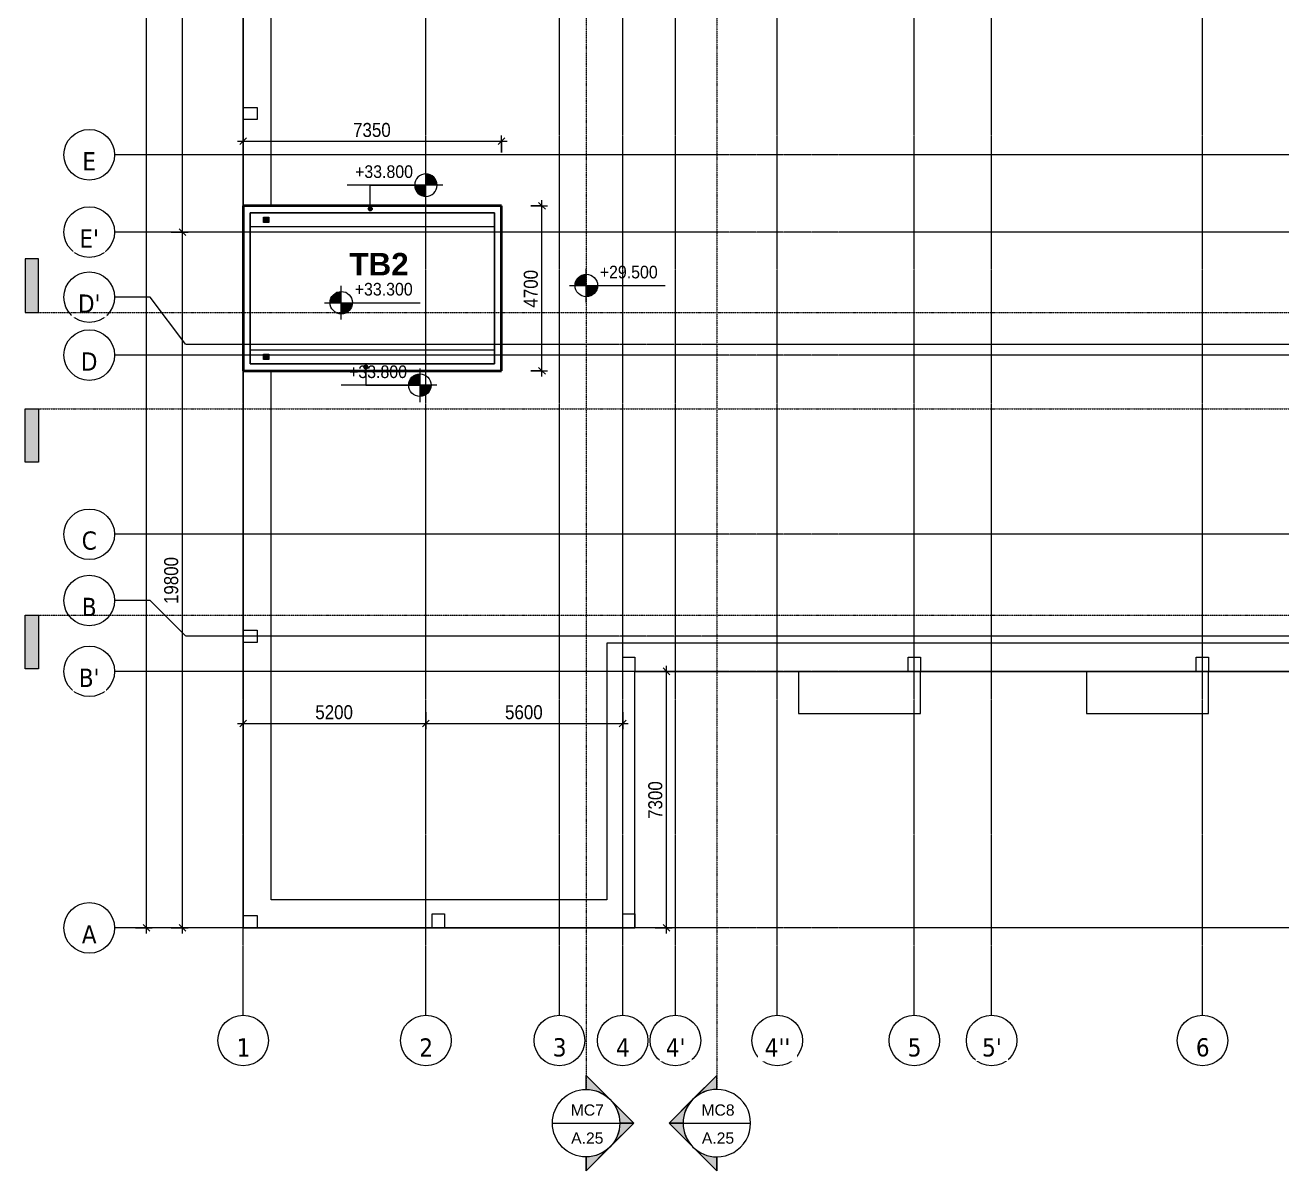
# Model space of a CAD drawing. Header units: millimetres. Extents: x 27447 to 239197, y -15958 to 82878.
# Drawn here: x 27447 to 63212, y 10322 to 42926 of the extents above; entities that cross this region are included whole.
import ezdxf

# ---------------------------------------------------------------- set-up
doc = ezdxf.new("R2010")
doc.units = ezdxf.units.MM
doc.linetypes.add('Dash Dot 3_16_', pattern=[7.9375, 4.7625, -1.5875, 0, -1.5875])
doc.linetypes.add('Grid Line', pattern=[22.225, 12.7, -3.175, 3.175, -3.175])
for name, color, linetype, lineweight in [('0-1', 7, 'Continuous', 5), ('A-ANNO-DIMS', 211, 'Continuous', 9), ('A-ANNO-DIMS-160', 211, 'Continuous', 9), ('A-DETL-MEDM', 33, 'Continuous', 18), ('A-DETL-WIDE', 214, 'Continuous', 35), ('A-FLOR', 192, 'Continuous', 9), ('A-FLOR-1', 7, 'Continuous', 9), ('A-WALL', 113, 'Continuous', 9), ('G-ANNO-DIMS', 111, 'Continuous', 9), ('G-ANNO-SYMB', 111, 'Continuous', 9), ('G-ANNO-SYMB-1', 111, 'Dash Dot 3_16_', 18), ('G-ANNO-TEXT-1', 7, 'Continuous', 9), ('G-IMPT', 8, 'Continuous', 9), ('M-EQPM', 50, 'Continuous', 9), ('S-COLS-1', 7, 'Continuous', 9), ('S-GRID', 1, 'Continuous', 9), ('S-GRID-1', 1, 'Grid Line', 9), ('S-GRID-IDEN', 1, 'Continuous', 9)]:
    doc.layers.add(name, color=color, linetype=linetype, lineweight=lineweight)
doc.styles.add('Arial_2', font='arial_0.ttf', dxfattribs={"width": 0.9, "height": 360})
doc.styles.add('Arial_3', font='arial_0.ttf', dxfattribs={"height": 320})
doc.styles.add('Arial_B', font='arialbd_0.ttf', dxfattribs={"height": 640})
doc.styles.add('Tahoma_B', font='tahomabd_0.ttf', dxfattribs={"height": 520})
doc.styles.add('UTM Avo', font='UTM Avo.ttf', dxfattribs={"width": 0.9, "height": 400})
doc.dimstyles.new('1_Dim_chi_tiet_2_5', dxfattribs={"dimscale": 304.8, "dimtxt": 399.720379, "dimasz": 0.629921, "dimexe": 0.524934, "dimexo": 0.0625, "dimgap": 0.052493, "dimtad": 1, "dimdec": 0, "dimrnd": 5, "dimzin": 0, "dimdsep": 46, "dimtxsty": 'UTM Avo', "dimblk1": 'OBLIQUE', "dimblk2": 'OBLIQUE', "dimsah": 1, "dimcen": 0.09, "dimdle": 0.524934, "dimazin": 0, "dimtfac": 1, "dimtdec": 4, "dimtix": 1, "dimtmove": 0, "dimatfit": 3, "dimfxl": 1.049869, "dimfxlon": 1, "dimtvp": 1, "dimtolj": 1, "dimtzin": 0, "dimarcsym": 2})

# ---------------------------------------------------------------- blocks, each defined once
blk = doc.blocks.new('NCV_TKTC_KET CAU_rvt-1-TKCS_MB TẦNG MÁI')
at = {"layer": 'A-FLOR-1'}
for p, q in [((33651, 78235), (33651, 37787)), ((34451, 37787), (34451, 77435)), ((33653, 33087), (33653, 17237)), ((34451, 18037), (34451, 33087)), ((76453, 25337), (44003, 25337)), ((44003, 25337), (44003, 18037)), ((44803, 17237), (44803, 24537)), ((44803, 24537), (76453, 24537)), ((44003, 18037), (34451, 18037)), ((33653, 17237), (44803, 17237))]:
    blk.add_line(p, q, dxfattribs=at)
at = {"layer": 'S-COLS-1'}
for p, q in [((33653, 40237), (33653, 40587)), ((33653, 40587), (33851, 40587)), ((33851, 40587), (34053, 40587)), ((34053, 40587), (34053, 40237)), ((33851, 40237), (33653, 40237)), ((34053, 40237), (33851, 40237)), ((33653, 25362), (33653, 25712)), ((33653, 25712), (33853, 25712)), ((33853, 25712), (34053, 25712)), ((34053, 25712), (34053, 25362)), ((33853, 25362), (33653, 25362)), ((34053, 25362), (33853, 25362)), ((44453, 24937), (44803, 24937)), ((44453, 24537), (44453, 24937)), ((44803, 24937), (44803, 24537)), ((52578, 24937), (52928, 24937)), ((52578, 24737), (52578, 24937)), ((52578, 24537), (52578, 24737)), ((52928, 24937), (52928, 24737)), ((52928, 24737), (52928, 24537)), ((60778, 24937), (61128, 24937)), ((60778, 24737), (60778, 24937)), ((60778, 24537), (60778, 24737)), ((61128, 24937), (61128, 24737)), ((61128, 24737), (61128, 24537)), ((44803, 24537), (44453, 24537)), ((52928, 24537), (52578, 24537)), ((52578, 24537), (52578, 24537)), ((52928, 24537), (52928, 24537)), ((61128, 24537), (60778, 24537)), ((60778, 24537), (60778, 24537)), ((61128, 24537), (61128, 24537)), ((33653, 17237), (33653, 17587)), ((33653, 17587), (34053, 17587)), ((34053, 17587), (34053, 17237)), ((39028, 17637), (39378, 17637)), ((39028, 17437), (39028, 17637)), ((39378, 17637), (39378, 17437)), ((44453, 17637), (44803, 17637)), ((44453, 17237), (44453, 17637)), ((44803, 17637), (44803, 17237)), ((34053, 17237), (33653, 17237)), ((39028, 17237), (39028, 17437)), ((39028, 17237), (39028, 17237)), ((39378, 17237), (39028, 17237)), ((39378, 17437), (39378, 17237)), ((39378, 17237), (39378, 17237)), ((44803, 17237), (44453, 17237))]:
    blk.add_line(p, q, dxfattribs=at)
blk = doc.blocks.new('THU NUOC - THU NUOC-1275255-TKCS_MB TẦNG MÁI')
at = {"layer": 'M-EQPM'}
for p, q in [((-66, -71), (-66, 79)), ((-66, 79), (84, 79)), ((59, 54), (-41, 54)), ((-41, 54), (-41, -46)), ((-23, 20), (41, 20)), ((41, 14), (-23, 14)), ((-23, 7), (1, 7)), ((1, 1), (-23, 1)), ((-11, 32), (28, 32)), ((28, 26), (-11, 26)), ((-1, 44), (19, 44)), ((19, 38), (-1, 38)), ((1, 7), (1, 1)), ((17, 1), (17, 7)), ((17, 7), (41, 7)), ((41, 1), (17, 1)), ((59, -46), (59, 54)), ((84, 79), (84, -71)), ((84, -71), (-66, -71)), ((-41, -46), (59, -46)), ((-23, -5), (41, -5)), ((41, -11), (-23, -11)), ((-11, -17), (28, -17)), ((28, -23), (-11, -23)), ((-1, -30), (19, -30)), ((19, -36), (-1, -36))]:
    blk.add_line(p, q, dxfattribs=at)
for centre, radius, start, end in [((9, 4), 45, 0, 180), ((9, 4), 45, 360, 180), ((9, 4), 45, 180, 0), ((9, 4), 45, 180, 360), ((-23, 17), 3, 90, 270), ((-23, 4), 3, 90, 270), ((-11, 29), 3, 90, 270), ((-1, 41), 3, 90, 270), ((19, 41), 3, 270, 90), ((28, 29), 3, 270, 90), ((41, 17), 3, 270, 90), ((41, 4), 3, 270, 90), ((-23, -8), 3, 90, 270), ((-11, -20), 3, 90, 270), ((-1, -33), 3, 90, 270), ((19, -33), 3, 270, 90), ((28, -20), 3, 270, 90), ((41, -8), 3, 270, 90)]:
    blk.add_arc(centre, radius, start, end, dxfattribs=at)
blk = doc.blocks.new('TKTC_XREF_260130_MB TUM MAI - TKTC_XREF_260130_MB TUM MAI_dwg-4167669-TKCS_MB TẦNG MÁI')
at = {"layer": 'G-IMPT', "flags": 128}
for points in [[(-158349, -836633), (-153699, -836633), (-153699, -837832), (-150224, -837832), (-150224, -836632), (-145499, -836632), (-145499, -837832), (-142024, -837832), (-142024, -836632), (-137299, -836632), (-137299, -837832), (-128524, -837832), (-128524, -836633), (-126699, -836633)], [(-169499, -843931), (-169499, -843934), (-158349, -843934), (-158349, -843931)]]:
    blk.add_lwpolyline(points, dxfattribs=at)
blk = doc.blocks.new('TKTC_XREF_260130_MB TUM MAI - TKTC_XREF_251221_MB TUM MAI-2041484-TKCS_MB TẦNG MÁI')
blk.add_blockref('TKTC_XREF_260130_MB TUM MAI - TKTC_XREF_260130_MB TUM MAI_dwg-4167669-TKCS_MB TẦNG MÁI', (169499, 843934))
blk = doc.blocks.new('TKTC_QUAT HUT KHOI_260130 - TKTC_QUAT HUT KHOI_260130_dwg-4168555-TKCS_MB TẦNG MÁI')
at = {"layer": 'G-IMPT'}
blk.add_line((33652, 17239), (44802, 17239), dxfattribs=at)
at = {"layer": 'G-IMPT', "flags": 128}
for points in [[(44802, 24540), (49452, 24540), (49452, 23341), (52927, 23341), (52927, 24540)], [(57652, 24541), (57652, 23341), (61127, 23341), (61127, 24540)]]:
    blk.add_lwpolyline(points, dxfattribs=at)
blk = doc.blocks.new('TKTC_QUAT HUT KHOI_260130 - TKTC_QUAT HUT KHOI_260130-2046036-TKCS_MB TẦNG MÁI')
blk.add_blockref('TKTC_QUAT HUT KHOI_260130 - TKTC_QUAT HUT KHOI_260130_dwg-4168555-TKCS_MB TẦNG MÁI', (-33652, -17239))
blk = doc.blocks.new('TKTC_BON NUOC MAI_260130 - TKTC_BON NUOC MAI_260130_dwg-3426650-TKCS_MB TẦNG MÁI')
at = {"layer": 'G-IMPT'}
for p, q in [((-169099, -843934), (-164124, -843934)), ((-163774, -843934), (-158699, -843934))]:
    blk.add_line(p, q, dxfattribs=at)
at = {"layer": 'G-IMPT', "flags": 128}
for points in [[(-153699, -836634), (-153699, -837832), (-150224, -837832), (-150224, -836634)], [(-145499, -836634), (-145499, -837832), (-142024, -837832), (-142024, -836634)]]:
    blk.add_lwpolyline(points, dxfattribs=at)
blk = doc.blocks.new('TKTC_BON NUOC MAI_260130 - TKTC_BON NUOC MAI_260130-2047084-TKCS_MB TẦNG MÁI')
blk.add_blockref('TKTC_BON NUOC MAI_260130 - TKTC_BON NUOC MAI_260130_dwg-3426650-TKCS_MB TẦNG MÁI', (169499, 843934))
blk = doc.blocks.new('Grid - M_Grid Head - Circle-353313-TKCS_MB TẦNG MÁI')
at = {"layer": 'S-GRID-IDEN'}
blk.add_circle((0, 0), 4.5, dxfattribs=at)
blk = doc.blocks.new('Spot Elevations - M_Spot Elevation - Target Filled-350595-TKCS_MB TẦNG MÁI')
at = {"layer": 'G-ANNO-DIMS'}
h = blk.add_hatch(color=256, dxfattribs=at)
edge = h.paths.add_edge_path()
edge.add_line((0, 0), (-2, 0))
edge.add_arc((0, 0), 2, 90, 180, ccw=False)
edge.add_line((0, 2), (0, 0))
h = blk.add_hatch(color=256, dxfattribs=at)
edge = h.paths.add_edge_path()
edge.add_line((0, 0), (2, 0))
edge.add_arc((0, 0), 2, 270, 360, ccw=False)
edge.add_line((0, -2), (0, 0))
for p, q in [((0, -3), (0, 3)), ((-3, 0), (14, 0))]:
    blk.add_line(p, q, dxfattribs=at)
blk.add_circle((0, 0), 2, dxfattribs=at)
blk = doc.blocks.new('Section - 3_32_ x 3_8_-4701953-TKCS_MB TẦNG MÁI')
at = {"layer": 'G-ANNO-SYMB'}
blk.add_hatch(color=256, dxfattribs=at).paths.add_polyline_path([(0, 9.525), (0, 0), (-2.38125, 0), (-2.38125, 9.525)])
for p, q in [((0, 9.525), (-2.38125, 9.525)), ((-2.38125, 9.525), (-2.38125, 0)), ((0, 0), (0, 9.525)), ((-2.38125, 0), (0, 0))]:
    blk.add_line(p, q, dxfattribs=at)
blk = doc.blocks.new('Section - M_Section Head - Filled-352373-TKCS_MB TẦNG MÁI')
at = {"layer": 'G-ANNO-SYMB'}
h = blk.add_hatch(color=256, dxfattribs=at)
edge = h.paths.add_edge_path()
edge.add_line((-6, 8.49), (-6, 6))
edge.add_arc((-6, 0), 6, 90, 135)
edge.add_line((-10.24, 4.24), (-6, 8.49))
h = blk.add_hatch(color=256, dxfattribs=at)
edge = h.paths.add_edge_path()
edge.add_line((-6, 8.49), (-1.76, 4.24))
edge.add_arc((-6, 0), 6, 45, 90)
edge.add_line((-6, 6), (-6, 8.49))
h = blk.add_hatch(color=256, dxfattribs=at)
edge = h.paths.add_edge_path()
edge.add_line((-14.49, 0), (-10.24, 4.24))
edge.add_arc((-6, 0), 6, 135, 180)
edge.add_line((-12, 0), (-14.49, 0))
h = blk.add_hatch(color=256, dxfattribs=at)
edge = h.paths.add_edge_path()
edge.add_line((2.49, 0), (0, 0))
edge.add_arc((-6, 0), 6, 360, 405)
edge.add_line((-1.76, 4.24), (2.49, 0))
for p, q in [((-6, 8.49), (-14.49, 0)), ((-6, 8.49), (-10.24, 4.24)), ((-6, 8.49), (2.49, 0)), ((-6, 6), (-6, 8.49)), ((-6, 8.49), (-6, 6)), ((-1.76, 4.24), (-6, 8.49)), ((-10.24, 4.24), (-14.49, 0)), ((2.49, 0), (-1.76, 4.24)), ((-14.49, 0), (-12, 0)), ((0, 0), (2.49, 0)), ((-12, 0), (-14.49, 0)), ((0, 0), (2.49, 0))]:
    blk.add_line(p, q, dxfattribs=at)
for start, end in [(360, 180), (90, 135), (45, 90), (135, 180), (360, 45), (180, 360)]:
    blk.add_arc((-6, 0), 6, start, end, dxfattribs=at)
blk = doc.blocks.new('DIMBLOCK1-TKCS_MB TẦNG MÁI')
at = {"layer": 'A-ANNO-DIMS-160', "lineweight": 25}
for p, q in [((30903, 78237), (30807, 78333)), ((30903, 78237), (30999, 78141)), ((30903, 17237), (30807, 17333)), ((30903, 17237), (30999, 17141))]:
    blk.add_line(p, q, dxfattribs=at)
at = {"layer": 'A-ANNO-DIMS-160'}
for p, q in [((30903, 17077), (30903, 78397)), ((30583, 78237), (31063, 78237)), ((30903, 78237), (30583, 78237)), ((30583, 17237), (31063, 17237)), ((30903, 17237), (30583, 17237))]:
    blk.add_line(p, q, dxfattribs=at)
at = {"layer": 'A-ANNO-DIMS-160', "color": 0, "insert": (30383, 47052), "char_height": 400, "width": 1643.29, "attachment_point": 1, "rotation": 90, "line_spacing_factor": 1.110334, "style": 'UTM Avo'}
blk.add_mtext('61000', dxfattribs=at)
blk = doc.blocks.new('_Oblique')
at = {"color": 0, "linetype": 'ByBlock', "lineweight": -2}
blk.add_line((-0.5, -0.5), (0.5, 0.5), dxfattribs=at)
blk = doc.blocks.new('DIMBLOCK2-TKCS_MB TẦNG MÁI')
at = {"layer": 'A-ANNO-DIMS-160'}
for p, q in [((31602, 37037), (32082, 37037)), ((31922, 37037), (31602, 37037)), ((31922, 17077), (31922, 37037)), ((31602, 17237), (32082, 17237)), ((31922, 17237), (31602, 17237))]:
    blk.add_line(p, q, dxfattribs=at)
at = {"layer": 'A-ANNO-DIMS-160', "lineweight": 25}
for p, q in [((31922, 37037), (31826, 37133)), ((31922, 37037), (32018, 36941)), ((31922, 17237), (31826, 17333)), ((31922, 17237), (32018, 17141))]:
    blk.add_line(p, q, dxfattribs=at)
at = {"layer": 'A-ANNO-DIMS-160', "color": 0, "insert": (31402, 26452), "char_height": 400, "width": 1643.29, "attachment_point": 1, "rotation": 90, "line_spacing_factor": 1.110334, "style": 'UTM Avo'}
blk.add_mtext('19800', dxfattribs=at)
blk = doc.blocks.new('DIMBLOCK3-TKCS_MB TẦNG MÁI')
at = {"layer": 'A-ANNO-DIMS-160'}
for p, q in [((31602, 53537), (32082, 53537)), ((31922, 53537), (31602, 53537)), ((31922, 37037), (31922, 53537)), ((31602, 37037), (32082, 37037)), ((31922, 37037), (31602, 37037))]:
    blk.add_line(p, q, dxfattribs=at)
at = {"layer": 'A-ANNO-DIMS-160', "lineweight": 25}
for p, q in [((31922, 53537), (31826, 53633)), ((31922, 53537), (32018, 53441)), ((31922, 37037), (31826, 37133)), ((31922, 37037), (32018, 36941))]:
    blk.add_line(p, q, dxfattribs=at)
at = {"layer": 'A-ANNO-DIMS-160', "color": 0, "insert": (31402, 44602), "char_height": 400, "width": 1643.29, "attachment_point": 1, "rotation": 90, "line_spacing_factor": 1.110334, "style": 'UTM Avo'}
blk.add_mtext('16500', dxfattribs=at)
blk = doc.blocks.new('DIMBLOCK12-TKCS_MB TẦNG MÁI')
at = {"layer": 'A-ANNO-DIMS-160'}
for p, q in [((33653, 23374), (33653, 22894)), ((33653, 23054), (33653, 23374)), ((38853, 23374), (38853, 22894)), ((38853, 23054), (38853, 23374)), ((33493, 23054), (38853, 23054))]:
    blk.add_line(p, q, dxfattribs=at)
at = {"layer": 'A-ANNO-DIMS-160', "lineweight": 25}
for p, q in [((33653, 23054), (33557, 22958)), ((33653, 23054), (33749, 23150)), ((38853, 23054), (38757, 22958)), ((38853, 23054), (38949, 23150))]:
    blk.add_line(p, q, dxfattribs=at)
at = {"layer": 'A-ANNO-DIMS-160', "color": 0, "insert": (35705, 23574), "char_height": 400, "width": 1314.64, "attachment_point": 1, "line_spacing_factor": 1.110334, "style": 'UTM Avo'}
blk.add_mtext('5200', dxfattribs=at)
blk = doc.blocks.new('DIMBLOCK13-TKCS_MB TẦNG MÁI')
at = {"layer": 'A-ANNO-DIMS-160'}
for p, q in [((38853, 23374), (38853, 22894)), ((38853, 23054), (38853, 23374)), ((44453, 23374), (44453, 22894)), ((44453, 23054), (44453, 23374)), ((38853, 23054), (44613, 23054))]:
    blk.add_line(p, q, dxfattribs=at)
at = {"layer": 'A-ANNO-DIMS-160', "lineweight": 25}
for p, q in [((38853, 23054), (38757, 22958)), ((38853, 23054), (38949, 23150)), ((44453, 23054), (44357, 22958)), ((44453, 23054), (44549, 23150))]:
    blk.add_line(p, q, dxfattribs=at)
at = {"layer": 'A-ANNO-DIMS-160', "color": 0, "insert": (41105, 23574), "char_height": 400, "width": 1314.64, "attachment_point": 1, "line_spacing_factor": 1.110334, "style": 'UTM Avo'}
blk.add_mtext('5600', dxfattribs=at)
blk = doc.blocks.new('DIMBLOCK14-TKCS_MB TẦNG MÁI')
at = {"layer": 'A-ANNO-DIMS-160'}
for p, q in [((45700, 17077), (45700, 24697)), ((45380, 24537), (45860, 24537)), ((45700, 24537), (45380, 24537)), ((45380, 17237), (45860, 17237)), ((45700, 17237), (45380, 17237))]:
    blk.add_line(p, q, dxfattribs=at)
at = {"layer": 'A-ANNO-DIMS-160', "lineweight": 25}
for p, q in [((45700, 24537), (45604, 24633)), ((45700, 24537), (45796, 24441)), ((45700, 17237), (45604, 17333)), ((45700, 17237), (45796, 17141))]:
    blk.add_line(p, q, dxfattribs=at)
at = {"layer": 'A-ANNO-DIMS-160', "color": 0, "insert": (45180, 20339), "char_height": 400, "width": 1314.64, "attachment_point": 1, "rotation": 90, "line_spacing_factor": 1.110334, "style": 'UTM Avo'}
blk.add_mtext('7300', dxfattribs=at)
blk = doc.blocks.new('DIMBLOCK42-TKCS_MB TẦNG MÁI')
at = {"layer": 'A-ANNO-DIMS-160'}
for p, q in [((42156, 32927), (42156, 37947)), ((41836, 37787), (42316, 37787)), ((42156, 37787), (41836, 37787)), ((41836, 33087), (42316, 33087)), ((42156, 33087), (41836, 33087))]:
    blk.add_line(p, q, dxfattribs=at)
at = {"layer": 'A-ANNO-DIMS-160', "lineweight": 25}
for p, q in [((42156, 37787), (42060, 37883)), ((42156, 37787), (42252, 37691)), ((42156, 33087), (42060, 33183)), ((42156, 33087), (42252, 32991))]:
    blk.add_line(p, q, dxfattribs=at)
at = {"layer": 'A-ANNO-DIMS-160', "color": 0, "insert": (41636, 34889), "char_height": 400, "width": 1314.64, "attachment_point": 1, "rotation": 90, "line_spacing_factor": 1.110334, "style": 'UTM Avo'}
blk.add_mtext('4700', dxfattribs=at)
blk = doc.blocks.new('DIMBLOCK43-TKCS_MB TẦNG MÁI')
at = {"layer": 'A-ANNO-DIMS-160'}
for p, q in [((33653, 39944), (33653, 39464)), ((33653, 39624), (33653, 39944)), ((41003, 39304), (41003, 39784)), ((33493, 39624), (41163, 39624)), ((41003, 39624), (41003, 39304))]:
    blk.add_line(p, q, dxfattribs=at)
at = {"layer": 'A-ANNO-DIMS-160', "lineweight": 25}
for p, q in [((33653, 39624), (33749, 39720)), ((41003, 39624), (41099, 39720)), ((33653, 39624), (33557, 39528)), ((41003, 39624), (40907, 39528))]:
    blk.add_line(p, q, dxfattribs=at)
at = {"layer": 'A-ANNO-DIMS-160', "color": 0, "insert": (36780, 40144), "char_height": 400, "width": 1314.64, "attachment_point": 1, "line_spacing_factor": 1.110334, "style": 'UTM Avo'}
blk.add_mtext('7350', dxfattribs=at)

msp = doc.modelspace()

# ---------------------------------------------------------------- hatches: boundary and pattern name
at = {"layer": 'G-ANNO-DIMS'}
h = msp.add_hatch(color=256, dxfattribs=at)
edge = h.paths.add_edge_path()
edge.add_arc((37267.3, 37697.8), 56, 0, 360)
h = msp.add_hatch(color=256, dxfattribs=at)
edge = h.paths.add_edge_path()
edge.add_arc((37142.7, 33197.5), 56, 0, 360)

# ---------------------------------------------------------------- linework, layer by layer
at = {"layer": 'A-DETL-MEDM'}
for p, q in [((33850.6, 37586.9), (40802.6, 37586.9)), ((33850.6, 33286.9), (33850.6, 37586.9)), ((40802.6, 37586.9), (40802.6, 33286.9)), ((40802.6, 33286.9), (33850.6, 33286.9))]:
    msp.add_line(p, q, dxfattribs=at)
at = {"layer": 'A-DETL-WIDE'}
for p, q in [((41002.6, 37786.9), (33650.6, 37786.9)), ((33650.6, 37786.9), (33650.6, 33086.9)), ((41002.6, 33086.9), (41002.6, 37786.9)), ((33650.6, 33086.9), (41002.6, 33086.9))]:
    msp.add_line(p, q, dxfattribs=at)
at = {"layer": 'A-FLOR'}
for p, q in [((40802.6, 37186.9), (33850.6, 37186.9)), ((33850.6, 33686.9), (40802.6, 33686.9))]:
    msp.add_line(p, q, dxfattribs=at)
at = {"layer": 'A-WALL'}
for p, q in [((33650.6, 33086.9), (33650.6, 37786.9)), ((33650.6, 37786.9), (41002.6, 37786.9)), ((33850.6, 37586.9), (33850.6, 33286.9)), ((40802.6, 37586.9), (33850.6, 37586.9)), ((40802.6, 33286.9), (40802.6, 37586.9)), ((41002.6, 37786.9), (41002.6, 33086.9)), ((33850.6, 33286.9), (40802.6, 33286.9)), ((41002.6, 33086.9), (33650.6, 33086.9))]:
    msp.add_line(p, q, dxfattribs=at)
at = {"layer": 'G-ANNO-DIMS'}
for p, q in [((37267.3, 38372.9), (38853.5, 38372.9)), ((37267.3, 37697.8), (37267.3, 38372.9)), ((37142.7, 33197.5), (37142.7, 32678.9)), ((37142.7, 32678.9), (38682.6, 32678.9))]:
    msp.add_line(p, q, dxfattribs=at)
for centre in [(37267.3, 37697.8), (37142.7, 33197.5)]:
    msp.add_circle(centre, 56, dxfattribs=at)
at = {"layer": 'G-ANNO-SYMB'}
for p, q in [((42451.3, 11680), (44371.3, 11680)), ((46171.3, 11680), (48091.3, 11680))]:
    msp.add_line(p, q, dxfattribs=at)
at = {"layer": 'G-ANNO-SYMB-1'}
for p, q in [((43411.3, 82496.5), (43411.3, 12640)), ((47131.3, 82496.5), (47131.3, 12640)), ((27827.8, 32011.5), (134582.2, 32011.5))]:
    msp.add_line(p, q, dxfattribs=at)
at = {"layer": 'S-GRID'}
for p, q in [((31007.1, 35185.1), (29991.1, 35185.1)), ((32023.1, 33836.9), (31007.1, 35185.1)), ((31007.1, 26552.9), (29991.1, 26552.9)), ((32023.1, 25536.9), (31007.1, 26552.9))]:
    msp.add_line(p, q, dxfattribs=at)
at = {"layer": 'S-GRID-1'}
for p, q in [((33652.6, 18752.8), (33652.6, 76561)), ((38852.6, 18752.8), (38852.6, 76561)), ((42652.6, 18752.8), (42652.6, 76561)), ((44452.6, 18752.8), (44452.6, 76561)), ((45952.6, 18752.8), (45952.6, 76561)), ((48852.6, 18752.8), (48852.6, 76561)), ((52752.6, 18752.8), (52752.6, 76561)), ((54952.6, 18752.8), (54952.6, 76561)), ((60952.6, 18752.8), (60952.6, 76561)), ((33991.1, 39236.9), (29991.1, 39236.9)), ((128199.4, 39236.9), (33991.1, 39236.9)), ((33991.1, 37036.9), (29991.1, 37036.9)), ((128199.4, 37036.9), (33991.1, 37036.9)), ((36023.1, 33836.9), (32023.1, 33836.9)), ((126167.4, 33836.9), (36023.1, 33836.9)), ((33991.1, 33536.9), (29991.1, 33536.9)), ((128199.4, 33536.9), (33991.1, 33536.9)), ((33991.1, 28436.9), (29991.1, 28436.9)), ((128199.4, 28436.9), (33991.1, 28436.9)), ((36023.1, 25536.9), (32023.1, 25536.9)), ((126167.4, 25536.9), (36023.1, 25536.9)), ((33991.1, 24536.9), (29991.1, 24536.9)), ((128199.4, 24536.9), (33991.1, 24536.9)), ((33652.6, 14752.8), (33652.6, 18752.8)), ((38852.6, 14752.8), (38852.6, 18752.8)), ((42652.6, 14752.8), (42652.6, 18752.8)), ((44452.6, 14752.8), (44452.6, 18752.8)), ((45952.6, 14752.8), (45952.6, 18752.8)), ((48852.6, 14752.8), (48852.6, 18752.8)), ((52752.6, 14752.8), (52752.6, 18752.8)), ((54952.6, 14752.8), (54952.6, 18752.8)), ((60952.6, 14752.8), (60952.6, 18752.8)), ((33991.1, 17236.9), (29991.1, 17236.9)), ((128199.4, 17236.9), (33991.1, 17236.9))]:
    msp.add_line(p, q, dxfattribs=at)

# ---------------------------------------------------------------- block references
at = {"layer": '0-1'}
msp.add_blockref('NCV_TKTC_KET CAU_rvt-1-TKCS_MB TẦNG MÁI', (0, 0), dxfattribs=at)
at = {"layer": 'G-ANNO-DIMS', "extrusion": (0, 0, -1), "xscale": 159.9999999999999, "yscale": 159.9999999999999, "zscale": 159.9999999999999}
msp.add_blockref('Spot Elevations - M_Spot Elevation - Target Filled-350595-TKCS_MB TẦNG MÁI', (-38853.5, 38372.9), dxfattribs=at)
at = {"layer": 'G-ANNO-DIMS', "xscale": 159.9999999999999, "yscale": 159.9999999999999, "zscale": 159.9999999999999}
for p in [(43417.7, 35515.3), (36444.5, 35027.9)]:
    msp.add_blockref('Spot Elevations - M_Spot Elevation - Target Filled-350595-TKCS_MB TẦNG MÁI', p, dxfattribs=at)
at = {"layer": 'G-ANNO-DIMS', "xscale": 159.9999999999999, "yscale": 159.9999999999999, "zscale": 159.9999999999999, "rotation": 180}
msp.add_blockref('Spot Elevations - M_Spot Elevation - Target Filled-350595-TKCS_MB TẦNG MÁI', (38682.6, 32678.9), dxfattribs=at)
at = {"layer": 'G-ANNO-SYMB', "xscale": 159.9999999999999, "yscale": 159.9999999999999, "zscale": 159.9999999999999}
msp.add_blockref('Section - 3_32_ x 3_8_-4701953-TKCS_MB TẦNG MÁI', (27827.8, 34751.5), dxfattribs=at)
at = {"layer": 'G-ANNO-SYMB', "extrusion": (0, 0, -1), "xscale": 159.9999999999999, "yscale": 159.9999999999999, "zscale": 159.9999999999999}
for name, p, rotation in [('Section - 3_32_ x 3_8_-4701953-TKCS_MB TẦNG MÁI', (-27827.8, 32011.5), 180), ('Section - 3_32_ x 3_8_-4701953-TKCS_MB TẦNG MÁI', (-27827.8, 26135.3), 180), ('Section - M_Section Head - Filled-352373-TKCS_MB TẦNG MÁI', (-43411.3, 12640), 90.00000000000053)]:
    msp.add_blockref(name, p, dxfattribs=dict(at, rotation=rotation))
at = {"layer": 'G-ANNO-SYMB', "xscale": 159.9999999999999, "yscale": 159.9999999999999, "zscale": 159.9999999999999, "rotation": 89.99999999999947}
msp.add_blockref('Section - M_Section Head - Filled-352373-TKCS_MB TẦNG MÁI', (47131.3, 12640), dxfattribs=at)
at = {"layer": 'M-EQPM'}
for name, p in [('TKTC_BON NUOC MAI_260130 - TKTC_BON NUOC MAI_260130-2047084-TKCS_MB TẦNG MÁI', (33652.6, 17236.9)), ('TKTC_QUAT HUT KHOI_260130 - TKTC_QUAT HUT KHOI_260130-2046036-TKCS_MB TẦNG MÁI', (33652.6, 17235.3)), ('TKTC_XREF_260130_MB TUM MAI - TKTC_XREF_251221_MB TUM MAI-2041484-TKCS_MB TẦNG MÁI', (33652.6, 17233.6)), ('THU NUOC - THU NUOC-1275255-TKCS_MB TẦNG MÁI', (34293.8, 37382.5)), ('THU NUOC - THU NUOC-1275255-TKCS_MB TẦNG MÁI', (34293.8, 33482.5))]:
    msp.add_blockref(name, p, dxfattribs=at)
at = {"layer": 'S-GRID-IDEN', "xscale": 159.9999999999999, "yscale": 159.9999999999999, "zscale": 159.9999999999999, "rotation": 89.99999999999982}
for p in [(29271.1, 39236.9), (29271.1, 37036.9), (29271.1, 35185.1), (29271.1, 33536.9), (29271.1, 28436.9), (29271.1, 26552.9), (29271.1, 24536.9), (29271.1, 17236.9)]:
    msp.add_blockref('Grid - M_Grid Head - Circle-353313-TKCS_MB TẦNG MÁI', p, dxfattribs=at)
at = {"layer": 'S-GRID-IDEN', "xscale": 159.9999999999999, "yscale": 159.9999999999999, "zscale": 159.9999999999999}
for p in [(33652.6, 14032.8), (38852.6, 14032.8), (42652.6, 14032.8), (44452.6, 14032.8), (45952.6, 14032.8), (48852.6, 14032.8), (52752.6, 14032.8), (54952.6, 14032.8), (60952.6, 14032.8)]:
    msp.add_blockref('Grid - M_Grid Head - Circle-353313-TKCS_MB TẦNG MÁI', p, dxfattribs=at)

# ---------------------------------------------------------------- texts
at = {"layer": 'G-ANNO-DIMS', "char_height": 360, "width": 1961.298, "attachment_point": 1, "line_spacing_factor": 0.941778, "style": 'Arial_2'}
for s, insert in [('+33.800', (36836.3, 38937.3)), ('+29.500', (43800.5, 36079.6)), ('+33.300', (36827.3, 35592.2)), ('+33.800', (36665.4, 33243.3))]:
    msp.add_mtext(s, dxfattribs=dict(at, insert=insert))
at = {"layer": 'G-ANNO-SYMB', "char_height": 320, "attachment_point": 5, "line_spacing_factor": 0.936439, "style": 'Arial_3'}
for s, insert, width in [('\\pt2032,4064,6096,8128,10160,12192,14224,16256,18288,20320,22352,24384,26416,28448,30480,32512,34544,36576,38608,40640,42672,44704,46736,48768,50800,52832,54864,56896,58928,60960,62992,65024;MC7', (43445.3, 12051.2), 963.2), ('\\pt2032,4064,6096,8128,10160,12192,14224,16256,18288,20320,22352,24384,26416,28448,30480,32512,34544,36576,38608,40640,42672,44704,46736,48768,50800,52832,54864,56896,58928,60960,62992,65024;MC8', (47165.3, 12051.2), 963.2), ('\\pt2032,4064,6096,8128,10160,12192,14224,16256,18288,20320,22352,24384,26416,28448,30480,32512,34544,36576,38608,40640,42672,44704,46736,48768,50800,52832,54864,56896,58928,60960,62992,65024;A.25', (43445.3, 11252.9), 952), ('\\pt2032,4064,6096,8128,10160,12192,14224,16256,18288,20320,22352,24384,26416,28448,30480,32512,34544,36576,38608,40640,42672,44704,46736,48768,50800,52832,54864,56896,58928,60960,62992,65024;A.25', (47165.3, 11252.9), 952)]:
    msp.add_mtext(s, dxfattribs=dict(at, insert=insert, width=width))
at = {"layer": 'G-ANNO-TEXT-1', "insert": (37517.9, 36124.1), "char_height": 640, "width": 1894.4, "attachment_point": 5, "line_spacing_factor": 0.936439, "style": 'Arial_B'}
msp.add_mtext('\\pt2032,4064,6096,8128,10160,12192,14224,16256,18288,20320,22352,24384,26416,28448,30480,32512,34544,36576,38608,40640,42672,44704,46736,48768,50800,52832,54864,56896,58928,60960,62992,65024;TB2', dxfattribs=at)

# ---------------------------------------------------------------- dimensions: what is measured, and where the dimension line sits
at = {"layer": 'A-ANNO-DIMS'}
for base, p1, p2, override, picture, middle in [((30903, 78236.9), (30583, 17236.9), (30583, 78236.9), {"dimpost": '<>', "dimfxl": 61000}, 'DIMBLOCK1-TKCS_MB TẦNG MÁI', (30680, 47736.9)), ((31921.7, 53536.9), (31601.7, 37036.9), (31601.7, 53536.9), {"dimpost": '<>', "dimfxl": 16500}, 'DIMBLOCK3-TKCS_MB TẦNG MÁI', (31698.8, 45286.9)), ((42155.8, 37786.9), (41835.8, 33086.9), (41835.8, 37786.9), {"dimpost": '<>', "dimfxl": 4700}, 'DIMBLOCK42-TKCS_MB TẦNG MÁI', (41932.9, 35436.9)), ((31921.7, 37036.9), (31601.7, 17236.9), (31601.7, 37036.9), {"dimpost": '<>', "dimfxl": 19800}, 'DIMBLOCK2-TKCS_MB TẦNG MÁI', (31698.8, 27136.9)), ((45699.6, 24536.9), (45379.6, 17236.9), (45379.6, 24536.9), {"dimpost": '<>', "dimfxl": 7300}, 'DIMBLOCK14-TKCS_MB TẦNG MÁI', (45476.6, 20886.9))]:
    dim = msp.add_linear_dim(base=base, p1=p1, p2=p2, angle=90, dimstyle='1_Dim_chi_tiet_2_5', override=override, dxfattribs=at)
    dim.commit()
    dim.dimension.update_dxf_attribs({"geometry": picture, "text_midpoint": middle})
for base, p1, p2, override, picture, middle in [((41002.6, 39624.4), (33652.6, 39944.4), (41002.6, 39304.4), {"dimpost": '<>', "dimfxl": 7377.811329}, 'DIMBLOCK43-TKCS_MB TẦNG MÁI', (37327.6, 39847.4)), ((38852.6, 23053.9), (33652.6, 23373.9), (38852.6, 23373.9), {"dimpost": '<>', "dimfxl": 5200}, 'DIMBLOCK12-TKCS_MB TẦNG MÁI', (36252.6, 23276.9)), ((44452.6, 23053.9), (38852.6, 23373.9), (44452.6, 23373.9), {"dimpost": '<>', "dimfxl": 5600}, 'DIMBLOCK13-TKCS_MB TẦNG MÁI', (41652.6, 23276.9))]:
    dim = msp.add_linear_dim(base=base, p1=p1, p2=p2, dimstyle='1_Dim_chi_tiet_2_5', override=override, dxfattribs=at)
    dim.commit()
    dim.dimension.update_dxf_attribs({"geometry": picture, "text_midpoint": middle})

# ---------------------------------------------------------------- next in the draw order: texts
at = {"layer": 'S-GRID-IDEN', "char_height": 520, "attachment_point": 5, "line_spacing_factor": 0.996129, "style": 'Tahoma_B', "bg_fill": 3, "box_fill_scale": 1.25, "bg_fill_color": 256, "bg_fill_true_color": 13158600, "bg_fill_transparency": 0}
for s, insert, width in [('\\pt2031.9988,4063.9976,6096.0016,8128.0004,10159.9992,12191.998,14224.002,16256.0008,18287.9996,20319.9984,22352.0024,24384.0012,26416,28447.9988,30479.9976,32512.0016,34544.0004,36575.9992,38607.998,40640.002,42672.0008,44703.9996,46735.9984,48768.0024,50800.0012,52832,54863.9988,56895.9976,58928.0016,60960.0004,62991.9992,65023.998;E', (29269.6, 39053.6), 444.8), ("\\pt2031.9988,4063.9976,6096.0016,8128.0004,10159.9992,12191.998,14224.002,16256.0008,18287.9996,20319.9984,22352.0024,24384.0012,26416,28447.9988,30479.9976,32512.0016,34544.0004,36575.9992,38607.998,40640.002,42672.0008,44703.9996,46735.9984,48768.0024,50800.0012,52832,54863.9988,56895.9976,58928.0016,60960.0004,62991.9992,65023.998;E'", (29269.6, 36853.6), 635.2), ("\\pt2031.9988,4063.9976,6096.0016,8128.0004,10159.9992,12191.998,14224.002,16256.0008,18287.9996,20319.9984,22352.0024,24384.0012,26416,28447.9988,30479.9976,32512.0016,34544.0004,36575.9992,38607.998,40640.002,42672.0008,44703.9996,46735.9984,48768.0024,50800.0012,52832,54863.9988,56895.9976,58928.0016,60960.0004,62991.9992,65023.998;D'", (29270.4, 35001.8), 740.8), ('\\pt2031.9988,4063.9976,6096.0016,8128.0004,10159.9992,12191.998,14224.002,16256.0008,18287.9996,20319.9984,22352.0024,24384.0012,26416,28447.9988,30479.9976,32512.0016,34544.0004,36575.9992,38607.998,40640.002,42672.0008,44703.9996,46735.9984,48768.0024,50800.0012,52832,54863.9988,56895.9976,58928.0016,60960.0004,62991.9992,65023.998;D', (29269.6, 33353.6), 550.4), ('\\pt2031.9988,4063.9976,6096.0016,8128.0004,10159.9992,12191.998,14224.002,16256.0008,18287.9996,20319.9984,22352.0024,24384.0012,26416,28447.9988,30479.9976,32512.0016,34544.0004,36575.9992,38607.998,40640.002,42672.0008,44703.9996,46735.9984,48768.0024,50800.0012,52832,54863.9988,56895.9976,58928.0016,60960.0004,62991.9992,65023.998;C', (29269.6, 28253.6), 486.4), ('\\pt2031.9988,4063.9976,6096.0016,8128.0004,10159.9992,12191.998,14224.002,16256.0008,18287.9996,20319.9984,22352.0024,24384.0012,26416,28447.9988,30479.9976,32512.0016,34544.0004,36575.9992,38607.998,40640.002,42672.0008,44703.9996,46735.9984,48768.0024,50800.0012,52832,54863.9988,56895.9976,58928.0016,60960.0004,62991.9992,65023.998;B', (29269.6, 26369.6), 497.6), ("\\pt2031.9988,4063.9976,6096.0016,8128.0004,10159.9992,12191.998,14224.002,16256.0008,18287.9996,20319.9984,22352.0024,24384.0012,26416,28447.9988,30479.9976,32512.0016,34544.0004,36575.9992,38607.998,40640.002,42672.0008,44703.9996,46735.9984,48768.0024,50800.0012,52832,54863.9988,56895.9976,58928.0016,60960.0004,62991.9992,65023.998;B'", (29269.6, 24353.6), 688), ('\\pt2031.9988,4063.9976,6096.0016,8128.0004,10159.9992,12191.998,14224.002,16256.0008,18287.9996,20319.9984,22352.0024,24384.0012,26416,28447.9988,30479.9976,32512.0016,34544.0004,36575.9992,38607.998,40640.002,42672.0008,44703.9996,46735.9984,48768.0024,50800.0012,52832,54863.9988,56895.9976,58928.0016,60960.0004,62991.9992,65023.998;A', (29269.6, 17053.6), 497.6), ('\\pt2031.9988,4063.9976,6096.0016,8128.0004,10159.9992,12191.998,14224.002,16256.0008,18287.9996,20319.9984,22352.0024,24384.0012,26416,28447.9988,30479.9976,32512.0016,34544.0004,36575.9992,38607.998,40640.002,42672.0008,44703.9996,46735.9984,48768.0024,50800.0012,52832,54863.9988,56895.9976,58928.0016,60960.0004,62991.9992,65023.998;1', (33660.1, 13833.1), 465.6), ('\\pt2031.9988,4063.9976,6096.0016,8128.0004,10159.9992,12191.998,14224.002,16256.0008,18287.9996,20319.9984,22352.0024,24384.0012,26416,28447.9988,30479.9976,32512.0016,34544.0004,36575.9992,38607.998,40640.002,42672.0008,44703.9996,46735.9984,48768.0024,50800.0012,52832,54863.9988,56895.9976,58928.0016,60960.0004,62991.9992,65023.998;2', (38860.1, 13833.1), 465.6), ('\\pt2031.9988,4063.9976,6096.0016,8128.0004,10159.9992,12191.998,14224.002,16256.0008,18287.9996,20319.9984,22352.0024,24384.0012,26416,28447.9988,30479.9976,32512.0016,34544.0004,36575.9992,38607.998,40640.002,42672.0008,44703.9996,46735.9984,48768.0024,50800.0012,52832,54863.9988,56895.9976,58928.0016,60960.0004,62991.9992,65023.998;3', (42660.1, 13833.1), 465.6), ('\\pt2031.9988,4063.9976,6096.0016,8128.0004,10159.9992,12191.998,14224.002,16256.0008,18287.9996,20319.9984,22352.0024,24384.0012,26416,28447.9988,30479.9976,32512.0016,34544.0004,36575.9992,38607.998,40640.002,42672.0008,44703.9996,46735.9984,48768.0024,50800.0012,52832,54863.9988,56895.9976,58928.0016,60960.0004,62991.9992,65023.998;4', (44460.1, 13833.1), 465.6), ("\\pt2031.9988,4063.9976,6096.0016,8128.0004,10159.9992,12191.998,14224.002,16256.0008,18287.9996,20319.9984,22352.0024,24384.0012,26416,28447.9988,30479.9976,32512.0016,34544.0004,36575.9992,38607.998,40640.002,42672.0008,44703.9996,46735.9984,48768.0024,50800.0012,52832,54863.9988,56895.9976,58928.0016,60960.0004,62991.9992,65023.998;4'", (45960.1, 13833.1), 656), ("\\pt2031.9988,4063.9976,6096.0016,8128.0004,10159.9992,12191.998,14224.002,16256.0008,18287.9996,20319.9984,22352.0024,24384.0012,26416,28447.9988,30479.9976,32512.0016,34544.0004,36575.9992,38607.998,40640.002,42672.0008,44703.9996,46735.9984,48768.0024,50800.0012,52832,54863.9988,56895.9976,58928.0016,60960.0004,62991.9992,65023.998;4''", (48860.1, 13833.1), 846.4), ('\\pt2031.9988,4063.9976,6096.0016,8128.0004,10159.9992,12191.998,14224.002,16256.0008,18287.9996,20319.9984,22352.0024,24384.0012,26416,28447.9988,30479.9976,32512.0016,34544.0004,36575.9992,38607.998,40640.002,42672.0008,44703.9996,46735.9984,48768.0024,50800.0012,52832,54863.9988,56895.9976,58928.0016,60960.0004,62991.9992,65023.998;5', (52760.1, 13833.1), 465.6), ("\\pt2031.9988,4063.9976,6096.0016,8128.0004,10159.9992,12191.998,14224.002,16256.0008,18287.9996,20319.9984,22352.0024,24384.0012,26416,28447.9988,30479.9976,32512.0016,34544.0004,36575.9992,38607.998,40640.002,42672.0008,44703.9996,46735.9984,48768.0024,50800.0012,52832,54863.9988,56895.9976,58928.0016,60960.0004,62991.9992,65023.998;5'", (54960.1, 13833.1), 656), ('\\pt2031.9988,4063.9976,6096.0016,8128.0004,10159.9992,12191.998,14224.002,16256.0008,18287.9996,20319.9984,22352.0024,24384.0012,26416,28447.9988,30479.9976,32512.0016,34544.0004,36575.9992,38607.998,40640.002,42672.0008,44703.9996,46735.9984,48768.0024,50800.0012,52832,54863.9988,56895.9976,58928.0016,60960.0004,62991.9992,65023.998;6', (60960.1, 13833.1), 465.6)]:
    msp.add_mtext(s, dxfattribs=dict(at, insert=insert, width=width))

# ---------------------------------------------------------------- next in the draw order: linework, layer by layer
at = {"layer": 'G-ANNO-SYMB-1'}
for p, q in [((27827.8, 34751.5), (134582.2, 34751.5)), ((27827.8, 26135.3), (134582.2, 26135.3))]:
    msp.add_line(p, q, dxfattribs=at)

doc.saveas('drawing.dxf')
